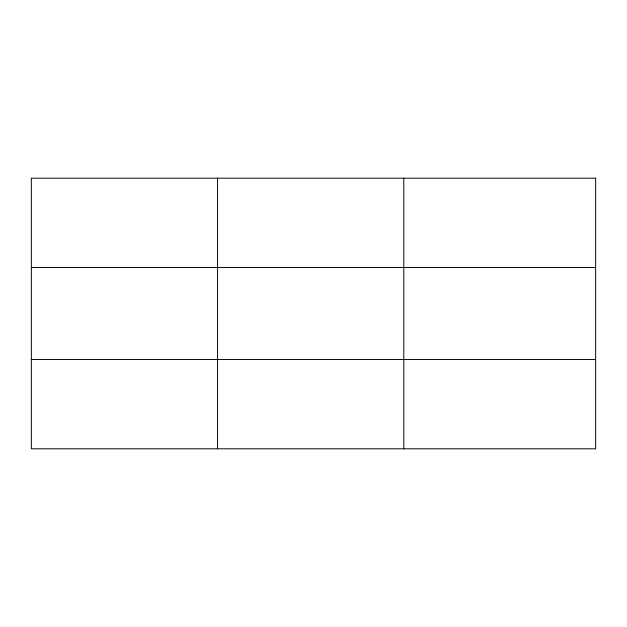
<?xml version="1.0" encoding="UTF-8"?>
<svg xmlns="http://www.w3.org/2000/svg" width="627" height="627" viewBox="0 0 627 627"><rect width="100%" height="100%" fill="white"/><g stroke="black" fill="none" stroke-linecap="round" stroke-linejoin="round"><path stroke-width="0.94" d="M217.569 178.193L217.569 448.807M403.788 178.193L403.788 448.807M31.35 267.494L595.65 267.494M31.35 359.506L595.65 359.506M595.65 178.193L595.65 448.807L31.35 448.807L31.35 178.193L595.65 178.193"/></g></svg>
